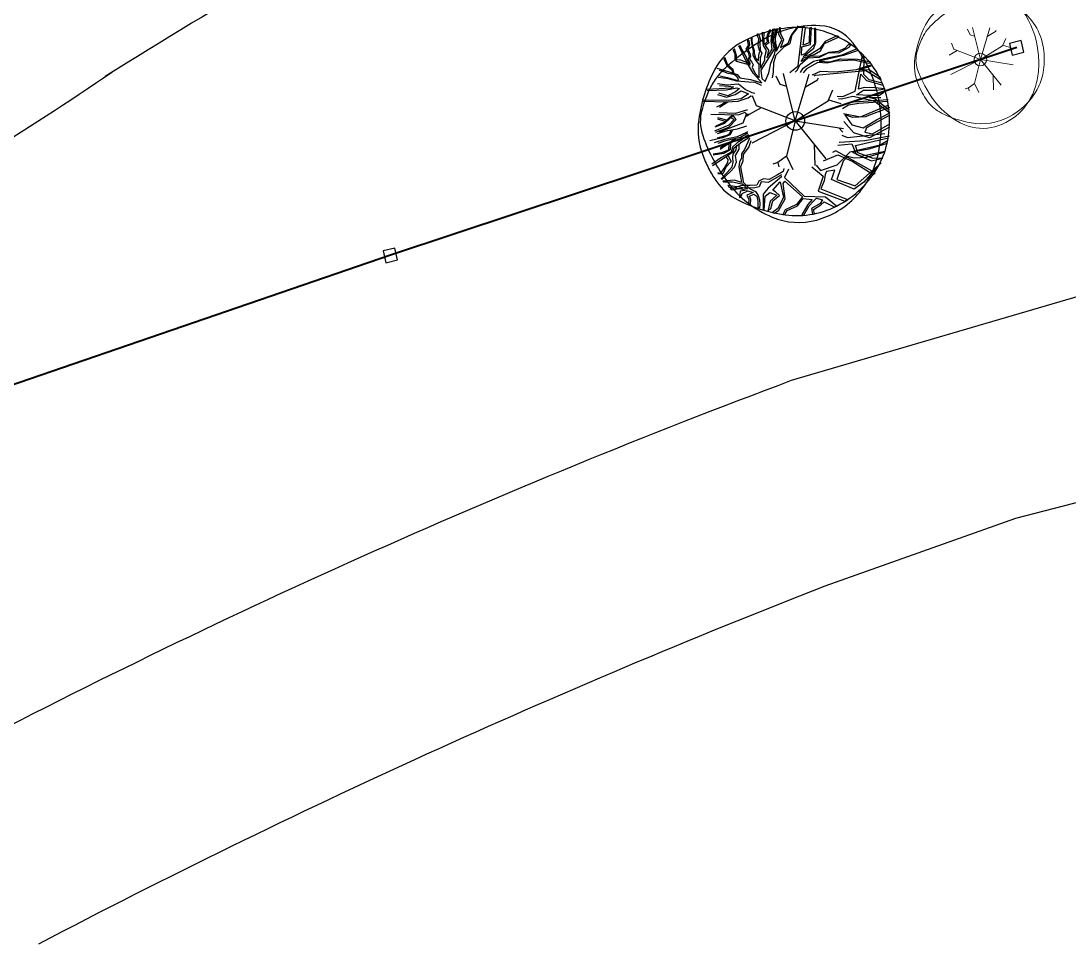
# Model space of a CAD drawing. Extents: x 2080 to 102399, y 2071 to 93424.
# Drawn here: x 85059 to 85851, y 76016 to 76714 of the extents above; entities that cross this region are included whole.
import ezdxf

# ---------------------------------------------------------------- set-up
doc = ezdxf.new("R2010")
doc.units = 0
doc.header["$LTSCALE"] = 20
doc.header["$MEASUREMENT"] = 0
doc.linetypes.add('CENTERX2', pattern=[4, 2.5, -0.5, 0.5, -0.5])
for name, color, linetype, lineweight in [('ASPHALT', 9, 'CENTERX2', 25), ('fence', 13, 'FENCELINE2', 40), ('STONE', 2, 'Continuous', 30), ('tree', 60, 'Continuous', 0)]:
    doc.layers.add(name, color=color, linetype=linetype, lineweight=lineweight)
doc.layers.add('proposed tree', color=3, linetype='Continuous')
doc.layers.add('road', color=2, linetype='Continuous')
doc.linetypes.add('FENCELINE2', pattern='A,0.25,-0.1,[132,ltypeshp.shx,S=0.1,R=0,X=-0.1,Y=0],-0.1,1', length=1.45)

# ---------------------------------------------------------------- blocks, each defined once
blk = doc.blocks.new('T3')
at = {"color": 3, "linetype": 'Continuous'}
blk.add_circle((0.0075, -0.0006), 0.0467, dxfattribs=at)
for centre, radius, start, end in [((0.1024, -0.0008), 0.4778, 86.5891, 106.3683), ((0.1171, 0.2465), 0.2301, 38.2099, 86.5855), ((0.0278, -0.1235), 0.5914, 95.7743, 119.9478), ((0.1287, -0.0904), 0.5712, 106.3689, 124.4478), ((0.0157, -0.0047), 0.472, 51.5393, 95.7734), ((-0.1006, 0.0992), 0.3344, 119.9475, 152.2845), ((0.7005, -0.9241), 1.5821, 124.4458, 130.3031), ((-0.2125, -0.013), 0.6496, 9.9831, 38.21), ((0.0312, 0.0148), 0.4471, 6.0223, 51.5393), ((-0.029, -0.0639), 0.4542, 130.3005, 141.2454), ((0.263, -0.0918), 0.745, 152.2851, 172.4004), ((-0.1535, 0.036), 0.2946, 141.2444, 154.9906), ((0.2312, -0.1435), 0.7191, 154.9924, 163.7785), ((-0.2526, -0.0027), 0.2152, 163.7797, 199.3828), ((-0.2858, -0.0259), 0.724, 358.8883, 9.9833), ((-0.0951, 0.0014), 0.5742, 350.2301, 6.0232), ((-0.1071, -0.0424), 0.3717, 172.3996, 201.0285), ((-0.198, -0.0276), 0.6362, 347.0493, 358.8877), ((0.3677, 0.2155), 0.8728, 199.3819, 216.8466), ((0.0738, -0.0277), 0.4027, 331.3474, 350.2303), ((0.1608, 0.0605), 0.6586, 201.0235, 207.8216), ((-0.0191, -0.0688), 0.4527, 316.7622, 347.0499), ((0.0248, -0.0113), 0.5049, 207.8204, 215.5805), ((-0.0112, 0.0188), 0.4996, 296.8801, 331.348), ((-0.1491, -0.1357), 0.2911, 215.5851, 243.3801), ((0.1028, 0.0169), 0.5417, 216.8467, 247.0462), ((0.0747, 0.311), 0.7907, 243.3844, 260.1468), ((0.0032, -0.0897), 0.4221, 285.3686, 316.7631), ((0.015, -0.0329), 0.4417, 260.1457, 296.8807), ((0.0246, -0.1677), 0.3412, 247.0472, 285.3699)]:
    blk.add_arc(centre, radius, start, end, dxfattribs=at)
blk = doc.blocks.new('A$C1D8D08D8')
at = {"color": 102}
for p, q in [((-254.5, -392.7), (-259.7, -382.1)), ((-235.3, -439.1), (-250.1, -378.9)), ((-235.3, -439.1), (-217.6, -379.7)), ((-222.4, -395.8), (-207, -386.9)), ((-207, -386.9), (-205.8, -384.6)), ((-284.7, -420), (-289.2, -408.4)), ((-246.1, -395.3), (-254.5, -392.7)), ((-193.7, -413.6), (-187.5, -399.7)), ((-278.7, -422.3), (-293.9, -431)), ((-235.3, -439.1), (-284.7, -420)), ((-235.3, -439.1), (-193.7, -413.6)), ((-193.2, -412.5), (-177.5, -417.1)), ((-177.5, -417.1), (-177.4, -417.1)), ((-235.3, -439.1), (-290.5, -467.2)), ((-235.3, -439.1), (-246.4, -483.8)), ((-235.3, -439.1), (-174.1, -448.7)), ((-235.3, -439.1), (-196.4, -487.3)), ((-211.2, -469), (-210.6, -495.9)), ((-246.4, -483.8), (-257.4, -491.9)), ((-246.4, -483.8), (-238.5, -501)), ((-257.4, -491.9), (-263.7, -494.2)), ((-257.4, -491.9), (-256, -497.5))]:
    blk.add_line(p, q, dxfattribs=at)
at = {"color": 102, "xscale": 253.5657267839997, "yscale": 253.5657267839997, "zscale": 253.5657267839997}
blk.add_blockref('T3', (-237.2, -438.9), dxfattribs=at)
blk = doc.blocks.new('A$C7C302BA0')
at = {"color": 102}
for p, q in [((-5, 108.6), (4.2, 120.5)), ((1.5, 116.2), (4.2, 120.5)), ((13.1, 117.8), (9.6, 120.2)), ((-48.1, 110.4), (-46.6, 110.4)), ((-47.7, 107.5), (-48.1, 110.4)), ((-46, 104.2), (-47.7, 107.5)), ((-46.6, 110.4), (-44.4, 104)), ((-41.5, 112.7), (-39.6, 112.3)), ((-41.1, 101.6), (-41.5, 112.7)), ((-39.6, 112.3), (-40.2, 105.5)), ((-35.9, 105.3), (-34.9, 110.2)), ((-34.9, 110.2), (-32.4, 116)), ((-33.8, 110), (-34.7, 105.3)), ((-30.8, 114.7), (-33.8, 110)), ((-32.4, 116), (-30.8, 114.7)), ((-30.6, 102), (-28.5, 116.6)), ((-28.3, 109.4), (-29.3, 101.8)), ((-28.5, 116.6), (-26.2, 116.8)), ((-26.2, 116.8), (-28.3, 109.4)), ((-27.5, 103.4), (-23.8, 117.2)), ((-22.3, 116.8), (-25.6, 105.5)), ((-23.8, 117.2), (-22.3, 116.8)), ((-20.7, 109.8), (-19.6, 119.1)), ((-17.2, 102.8), (-20.7, 109.8)), ((-19.6, 119.1), (-18.8, 110.8)), ((-18.8, 110.8), (-15.1, 103)), ((-9.1, 98.9), (-5, 108.6)), ((-6.6, 98.4), (-3.9, 109.2)), ((-3.9, 109.2), (1.5, 116.2)), ((3.9, 70), (9.7, 119.6)), ((10.2, 96.3), (13.1, 117.8)), ((18.1, 117.8), (17.9, 99.3)), ((20.5, 118.4), (18.1, 117.8)), ((19.6, 97.2), (20.5, 118.4)), ((24.3, 117.5), (24.6, 97.5)), ((26.1, 117.5), (24.3, 117.5)), ((26.1, 99.6), (26.1, 117.5)), ((37, 98.1), (55.9, 106.6)), ((53, 108.1), (37.9, 101)), ((55.9, 106.6), (53, 108.1)), ((-61.7, 75.2), (-71.5, 95.2)), ((-70.3, 96.2), (-67.6, 90.4)), ((-62.3, 90.9), (-59.4, 95.6)), ((-60.4, 103.6), (-58.8, 102)), ((-59.4, 95.6), (-60.4, 103.6)), ((-59.2, 93.5), (-60.2, 90.9)), ((-58, 96.4), (-59.2, 93.5)), ((-58.8, 102), (-58, 96.4)), ((-56.1, 106.1), (-54.9, 105.5)), ((-55.1, 99.3), (-56.1, 106.1)), ((-54.9, 105.5), (-55.1, 101.6)), ((-55.1, 101.6), (-54.2, 95.6)), ((-53, 88.6), (-55.1, 99.3)), ((-54.2, 95.6), (-52.2, 89.6)), ((-47.2, 95.6), (-46, 104.2)), ((-45, 88.2), (-47.2, 95.6)), ((-44.4, 104), (-45, 99.7)), ((-45, 99.7), (-44.4, 89.2)), ((-40.4, 95.6), (-41.1, 101.6)), ((-36.5, 89.4), (-40.4, 95.6)), ((-40.2, 105.5), (-39.8, 100.5)), ((-39.8, 100.5), (-39.6, 97)), ((-39.6, 97), (-35.3, 100.7)), ((-33.6, 99.1), (-38.2, 95.8)), ((-38.2, 95.8), (-34.1, 89.8)), ((-35.3, 100.7), (-35.9, 105.3)), ((-34.7, 105.3), (-34.3, 101.2)), ((-34.3, 101.2), (-33.6, 99.1)), ((-29.1, 91.1), (-30.6, 102)), ((-29.3, 101.8), (-26.6, 90.9)), ((-24.6, 91.9), (-27.5, 103.4)), ((-25.6, 105.5), (-25.2, 98.5)), ((-25.2, 98.5), (-23.8, 93.3)), ((-24.4, 83.8), (-13.6, 94.6)), ((-23.8, 88.4), (-17.2, 102.8)), ((-23.8, 93.3), (-23.8, 88.4)), ((-15.1, 103), (-18.6, 93.1)), ((-18.6, 93.1), (-9.1, 98.9)), ((-13.6, 94.6), (-6.6, 98.4)), ((7.8, 83.3), (8.4, 94.2)), ((8.4, 94.2), (19.6, 97.2)), ((17.9, 99.3), (10.2, 96.3)), ((24.6, 97.5), (12.2, 85.1)), ((23.8, 92.5), (26.1, 99.6)), ((37.9, 101), (30.8, 91.3)), ((32, 88.9), (37, 98.1)), ((55.3, 86.6), (68.6, 93.7)), ((67.7, 97.2), (63.3, 92.2)), ((71, 97.2), (67.7, 97.2)), ((68.6, 93.7), (71, 97.2)), ((-88.9, 80), (-90.7, 78.8)), ((-85.8, 71.5), (-88.9, 80)), ((-77, 91.3), (-78.8, 89.7)), ((-78.8, 89.7), (-76.6, 85)), ((-74.5, 83), (-77, 91.3)), ((-76.6, 85), (-76.8, 78.4)), ((-74.7, 77.6), (-74.5, 83)), ((-67.6, 90.4), (-65.4, 86.1)), ((-65.4, 86.1), (-62.5, 81)), ((-62.5, 81), (-60.6, 76.4)), ((-59.2, 86.9), (-62.3, 90.9)), ((-60.2, 90.9), (-57.7, 85.9)), ((-59.8, 78.3), (-58.2, 81.6)), ((-58.2, 81.6), (-59.2, 86.9)), ((-56.9, 81.8), (-58.2, 78.5)), ((-57.7, 85.9), (-56.9, 81.8)), ((-53.2, 83), (-53, 88.6)), ((-50.3, 77.5), (-53.2, 83)), ((-52.2, 89.6), (-52.2, 85.9)), ((-52.2, 85.9), (-50.3, 79.5)), ((-46.8, 76.6), (-46.2, 83.9)), ((-46.2, 83.9), (-45, 88.2)), ((-44.4, 89.2), (-42.3, 85.9)), ((-42.3, 85.9), (-44.4, 79.9)), ((-44.4, 79.9), (-44.4, 76)), ((-26.6, 90.9), (-43.7, 64.3)), ((-38.8, 81.4), (-36.5, 89.4)), ((-38.4, 77.3), (-38.8, 81.4)), ((-35.9, 80.1), (-29.1, 91.1)), ((-34.1, 89.8), (-35.9, 80.1)), ((-30.8, 73.4), (-26.2, 84.3)), ((-27.1, 74.1), (-24.4, 83.8)), ((-26.2, 84.3), (-24.6, 91.9)), ((6.3, 71.8), (16.1, 80.1)), ((18.7, 81.9), (7.5, 75.4)), ((7.5, 75.4), (10.5, 80.1)), ((12.2, 85.1), (7.8, 83.3)), ((10.2, 81.6), (23.8, 92.5)), ((18.4, 83.9), (10.2, 81.6)), ((10.5, 80.1), (24, 84.5)), ((16.1, 80.1), (30.8, 81)), ((30.8, 91.3), (18.4, 83.9)), ((31.7, 82.4), (18.7, 81.9)), ((23.2, 75.7), (42.6, 80.4)), ((24, 84.5), (32, 88.9)), ((61.2, 83), (30.5, 75.7)), ((30.8, 81), (42.6, 86.9)), ((42.6, 86.9), (31.7, 82.4)), ((54.4, 88.1), (42.6, 86.9)), ((42.6, 86.9), (55.3, 86.6)), ((42.6, 80.4), (59.5, 83.9)), ((63.3, 92.2), (54.4, 88.1)), ((59.5, 83.9), (77.8, 91.3)), ((80.1, 89.5), (61.2, 83)), ((75.9, 37.9), (85.6, 83.1)), ((77.8, 91.3), (80.1, 89.5)), ((87.6, 81.2), (85.6, 82.2)), ((87.1, 58.8), (87.6, 81.2)), ((-99.6, 67.1), (-83.9, 62.2)), ((-90.7, 78.8), (-87, 70.3)), ((-87, 70.3), (-80.6, 64.9)), ((-78.8, 65.1), (-85.8, 71.5)), ((-76.8, 78.4), (-75.1, 76)), ((-75.1, 76), (-60.6, 72.1)), ((-68.9, 77), (-74.7, 77.6)), ((-60.8, 73.7), (-68.9, 77)), ((-53.1, 60), (-61.7, 75.2)), ((-60.6, 76.4), (-57.7, 70.7)), ((-57.1, 72.7), (-59.8, 78.3)), ((-58.2, 78.5), (-55.3, 74.6)), ((-57.7, 70.7), (-57.1, 72.7)), ((-55.3, 74.6), (-53.4, 71.3)), ((-53.4, 71.3), (-54.5, 68.2)), ((-54.5, 68.2), (-50.9, 60.4)), ((-50.3, 79.5), (-46.8, 76.6)), ((-45.8, 72.1), (-50.3, 77.5)), ((-45.6, 54.8), (-45.8, 72.1)), ((-44.4, 76), (-44.1, 67)), ((-44.1, 67), (-38.4, 77.3)), ((-33.6, 61), (-30.8, 73.4)), ((-27.7, 61.7), (-27.1, 74.1)), ((-6.9, 61.6), (3.9, 70)), ((2.5, 64.5), (6.3, 71.8)), ((6.6, 61.6), (9.9, 66.8)), ((9.9, 66.8), (23.2, 75.7)), ((28.5, 74.2), (14.3, 66.2)), ((40.6, 73.3), (28.5, 74.2)), ((30.5, 75.7), (44.1, 75.1)), ((52.1, 75.7), (40.6, 73.3)), ((44.1, 75.1), (58, 78.9)), ((74.5, 77.1), (52.1, 75.7)), ((58, 78.9), (79.2, 78.3)), ((93.4, 72.7), (74.5, 77.1)), ((77.8, 65.3), (94.6, 70.9)), ((79.2, 78.3), (95.5, 74.8)), ((95.8, 69.5), (82.2, 65)), ((95.5, 74.8), (93.4, 72.7)), ((94.6, 70.9), (95.8, 69.5)), ((-85, 53.6), (-97.9, 55.2)), ((-90.7, 62.2), (-96.3, 64.1)), ((-95.9, 57.3), (-86.2, 55)), ((-85.2, 60.4), (-90.7, 62.2)), ((-86.2, 55), (-74.6, 51.9)), ((-77.9, 58.9), (-85.2, 60.4)), ((-74.2, 50.3), (-85, 53.6)), ((-83.9, 62.2), (-73.6, 59)), ((-80.6, 64.9), (-79.2, 60.6)), ((-77.4, 60.4), (-78.8, 65.1)), ((-74.6, 56.7), (-77.9, 58.9)), ((-72.4, 54.4), (-74.6, 56.7)), ((-73.6, 59), (-70.4, 54.6)), ((-72.2, 51.9), (-72.4, 54.4)), ((-70.4, 54.6), (-56.9, 52.5)), ((-42.3, 48.2), (-53.1, 60)), ((-50.9, 60.4), (-45.6, 54.8)), ((-43.7, 64.3), (-42.5, 54)), ((-42.5, 54), (-38.2, 50.1)), ((-38.2, 50.1), (-33.6, 61)), ((-29, 54.8), (-27.7, 61.7)), ((-19.2, 46.4), (-24.4, 56.9)), ((0, 0), (-14.8, 60.2)), ((0, 0), (17.8, 59.3)), ((0.1, 62), (2.5, 64.5)), ((14.3, 66.2), (10.1, 61.1)), ((21.5, 58.1), (22, 58.3)), ((22, 58.3), (32, 63.3)), ((23.9, 57.2), (25.8, 57.9)), ((25.8, 57.9), (89.5, 64.2)), ((28.3, 52.2), (29.5, 54.5)), ((32, 63.3), (51.2, 62.1)), ((51.2, 62.1), (77.8, 65.3)), ((80.3, 40.4), (83.2, 59.3)), ((82.2, 65), (93.7, 65.3)), ((83.2, 59.3), (90.5, 51.1)), ((93.9, 52), (87.1, 58.8)), ((89.5, 64.2), (109, 52)), ((93.7, 65.3), (107.3, 55.9)), ((107.3, 55.9), (108.9, 52.1)), ((-81.3, 41.5), (-112.3, 39.9)), ((-86.8, 45.4), (-98.8, 47)), ((-96, 45), (-84.6, 44.1)), ((-87.6, 39.3), (-74, 42.1)), ((-71.9, 46.6), (-86.8, 45.4)), ((-84.6, 44.1), (-78.5, 43.3)), ((-78.5, 43.3), (-81.3, 41.5)), ((-70.9, 41.1), (-75.8, 36.8)), ((-74.6, 51.9), (-72.2, 51.9)), ((-59, 49.2), (-74.2, 50.3)), ((-74, 42.1), (-70.9, 41.1)), ((-63.6, 39.9), (-71.9, 46.6)), ((-54.8, 35.8), (-63.6, 39.9)), ((-50.9, 48.7), (-59, 49.2)), ((-56.9, 52.5), (-42.3, 48.2)), ((-42.8, 44.9), (-50.9, 48.7)), ((-42.8, 44.8), (-42.8, 44.9)), ((-10.8, 43.8), (-19.2, 46.4)), ((13, 43.3), (28.3, 52.2)), ((87.6, 42.3), (80.3, 40.4)), ((101.2, 41.8), (87.6, 42.3)), ((90.5, 51.1), (111.4, 45.2)), ((110.4, 48.1), (93.9, 52)), ((113.6, 40.7), (101.2, 41.8)), ((103.1, 38.9), (114.3, 40.8)), ((-111.7, 38.6), (-87.6, 39.3)), ((-98.6, 33.7), (-87.4, 30.3)), ((-85.6, 31.7), (-97, 35.2)), ((-87.4, 30.3), (-76.4, 33.5)), ((-75.8, 36.8), (-85.6, 31.7)), ((-68.7, 28.2), (-84.4, 25.8)), ((-76.4, 33.5), (-72.8, 35.8)), ((-72.8, 35.8), (-68.5, 38)), ((-72.3, 25), (-59.9, 29.1)), ((-59.5, 34.2), (-68.7, 28.2)), ((-68.5, 38), (-59.5, 34.2)), ((-59.9, 29.1), (-56.2, 31.7)), ((-56.2, 31.7), (-53.4, 31.4)), ((-51.1, 35), (-54.8, 35.8)), ((-49.3, 19.1), (-53.8, 30.7)), ((41.7, 25.5), (47.8, 39.4)), ((53.3, 31.6), (60.3, 31.1)), ((55.1, 28.4), (58.9, 28.2)), ((58.9, 28.2), (73, 31.6)), ((60.3, 31.1), (75.9, 37.9)), ((73, 31.6), (100.2, 25.3)), ((73.9, 24.3), (118.2, 27.2)), ((77.8, 33.1), (86.6, 38.9)), ((93.9, 32.1), (77.8, 33.1)), ((86.6, 38.9), (103.1, 38.9)), ((107, 32.1), (93.9, 32.1)), ((94.4, 29.7), (108.5, 29.7)), ((101.7, 27.7), (94.4, 29.7)), ((119.2, 13.6), (101.7, 27.7)), ((112.4, 36), (107, 32.1)), ((-84.4, 25.8), (-117.2, 26.4)), ((-116.8, 25), (-87.6, 24.2)), ((-99.6, 17.7), (-93.4, 20.8)), ((-85.6, 24), (-96, 17)), ((-93.4, 20.8), (-88.7, 24.2)), ((-87.6, 24.2), (-72.3, 25)), ((-62, 13.6), (-76, 9.6)), ((-60.4, 13.7), (-62, 13.6)), ((-43.3, 16.8), (-58.6, 8.1)), ((0, 0), (-49.3, 19.1)), ((0, 0), (41.7, 25.5)), ((42.2, 26.6), (57.9, 22)), ((57.9, 22), (57.9, 22)), ((58.6, 20), (73.9, 24.3)), ((67.6, 19.9), (60, 15.5)), ((80.8, 21.9), (67.6, 19.9)), ((117.2, 24.8), (80.8, 21.9)), ((82.7, 5.3), (118.2, 19.9)), ((119.7, 17), (89, 5.3)), ((100.2, 25.3), (120.2, 10.2)), ((-107, 8.5), (-72.2, 7.7)), ((-98.5, 2.6), (-88.3, -0.8)), ((-87, 1.1), (-98.1, 3.9)), ((-76, 9.6), (-97.2, 10.2)), ((-79.6, 7.9), (-89.6, -1.8)), ((-89.4, -2.9), (-78.1, 7.7)), ((-84.5, -7.8), (-75, 1.8)), ((-77.7, 1.8), (-84.1, -5.4)), ((-81.5, 4.3), (-77.7, 1.8)), ((-75, 1.8), (-78.8, 6.8)), ((-72.2, 7.7), (-63.5, 11.1)), ((-62.1, 8.3), (-66.5, -2.9)), ((-63.5, 11.1), (-62.1, 8.3)), ((-58.4, 8.2), (-61.7, 5.4)), ((-58.6, 8.1), (-61.3, 8.7)), ((0, 0), (-55.2, -28.1)), ((0, 0), (-11.1, -44.7)), ((0, 0), (61.2, -9.6)), ((0, 0), (38.9, -48.2)), ((61.2, 9.5), (82.7, 5.3)), ((62.8, 7.8), (72, -4.9)), ((73, 4.4), (62.8, 7.8)), ((89, 5.3), (73, 4.4)), ((86.1, -8.8), (103.1, 1.5)), ((120.2, 7.3), (90.5, -8.8)), ((103.1, 1.5), (120.2, 10.2)), ((-84.1, -5.4), (-102.5, -12.9)), ((-101.7, -7.6), (-89.4, -2.9)), ((-101, -14.1), (-84.5, -7.8)), ((-89.6, -1.8), (-100.8, -6.5)), ((-98.7, -16), (-86, -12.2)), ((-66.5, -2.9), (-96.6, -14.1)), ((-86, -12.2), (-73.1, -9.9)), ((-83.1, -16), (-81.3, -11.4)), ((-79.8, -11.7), (-82.8, -17.5)), ((-73.1, -9.9), (-61.6, -6.3)), ((55.2, -8.6), (60.3, -14.2)), ((74.4, -15.1), (61.9, -0.6)), ((72, -4.9), (86.1, -8.8)), ((90.5, -8.8), (88.5, -14.1)), ((119.7, -7.8), (94.4, -21.4)), ((98.3, -16.5), (120.2, -3.9)), ((-92.2, -21.5), (-108.4, -25.3)), ((-89.8, -23.5), (-103, -27.9)), ((-98.7, -21.5), (-86.6, -18)), ((-89.8, -25.9), (-98.2, -28.7)), ((-82.8, -17.5), (-92.2, -21.5)), ((-73.9, -20.2), (-89.8, -23.5)), ((-81.2, -23.6), (-89.8, -25.9)), ((-86.6, -18), (-83.1, -16)), ((-78.4, -23.1), (-82.5, -26.9)), ((-69.6, -21.1), (-81.2, -23.6)), ((-75.2, -22.3), (-80.5, -27.6)), ((-77.4, -34), (-67.6, -26.4)), ((-62, -14.9), (-73.9, -20.2)), ((-68.1, -24.6), (-73.4, -27.4)), ((-60, -15.5), (-69.6, -21.1)), ((-62.5, -19.5), (-68.1, -24.6)), ((-67.6, -26.4), (-60.2, -22.1)), ((-59.4, -17.6), (-62.5, -19.5)), ((-60.4, -13.6), (-62, -14.9)), ((-60.2, -22.1), (-58.6, -20.1)), ((-57.9, -22), (-60.2, -26.9)), ((-56.4, -25.5), (-59, -32.9)), ((56.4, -27.2), (88.5, -24.8)), ((59.2, -18.3), (66.2, -20.9)), ((66.2, -20.9), (113.8, -16)), ((94.4, -21.4), (74.4, -15.1)), ((76.7, -31.1), (118.4, -21.6)), ((88.5, -14.1), (98.3, -16.5)), ((88.5, -24.8), (119.7, -19)), ((107.8, -30.4), (117.3, -24.7)), ((-88.3, -31.2), (-95.4, -36.5)), ((-82.5, -26.9), (-95.1, -34.2)), ((-84.8, -37), (-93.4, -40.5)), ((-81.5, -39.8), (-93.4, -46.4)), ((-82.5, -36.7), (-90.6, -41.3)), ((-89.1, -46.1), (-78.7, -39)), ((-80.5, -27.6), (-88.3, -31.2)), ((-84.3, -29.9), (-84.8, -37)), ((-82, -28.4), (-82.5, -36.7)), ((-79.5, -33.5), (-81.5, -39.8)), ((-73.4, -27.4), (-79.5, -33.5)), ((-78.7, -39), (-77.4, -34)), ((-78.7, -42.1), (-74.9, -36.7)), ((-71.4, -35.7), (-76.4, -43.8)), ((-74.9, -36.7), (-74.1, -30.9)), ((-71.6, -29.9), (-71.4, -35.7)), ((-64.3, -36.2), (-68.3, -41.6)), ((-59, -32.9), (-66, -42.6)), ((-60.2, -26.9), (-64.3, -36.2)), ((24.2, -29.9), (24.8, -56.8)), ((51.7, -37.9), (47.2, -40.1)), ((101.3, -66), (51.7, -37.9)), ((53.2, -55.7), (69.9, -39.1)), ((53.9, -30.6), (71.8, -29.2)), ((55.7, -27.2), (56.4, -27.2)), ((69.9, -39.1), (107.8, -30.4)), ((71.8, -29.2), (77.5, -42.1)), ((93.4, -35.7), (72.9, -39.8)), ((72.9, -39.8), (83.9, -44.8)), ((79.4, -40.6), (76.7, -31.1)), ((83.9, -44.8), (113.9, -38.3)), ((116.9, -28.8), (93.4, -35.7)), ((-93.4, -46.4), (-105.8, -55)), ((-105, -56.7), (-89.1, -46.1)), ((-93.4, -40.5), (-104.3, -42.1)), ((-90.6, -41.3), (-104.3, -43.6)), ((-89.3, -59.3), (-85.5, -52.7)), ((-81.5, -51.4), (-88.1, -58.7)), ((-85.3, -49.1), (-87.8, -45.8)), ((-85.5, -52.7), (-85.3, -49.1)), ((-85.3, -44.3), (-81.5, -51.4)), ((-80, -58.5), (-79, -52.4)), ((-79.2, -46.9), (-78.7, -42.1)), ((-79, -52.4), (-79.2, -46.9)), ((-74.9, -52.4), (-77.7, -59)), ((-76.4, -43.8), (-74.9, -52.4)), ((-70.6, -52.2), (-71.6, -58.5)), ((-68.3, -46.9), (-70.6, -52.2)), ((-66.6, -51.3), (-69.3, -58.3)), ((-68.3, -41.6), (-68.3, -46.9)), ((-66, -42.6), (-66.6, -51.3)), ((-22.1, -52.8), (-28.3, -55.1)), ((-11.1, -44.7), (-22.1, -52.8)), ((-22.1, -52.8), (-20.7, -58.4)), ((-11.1, -44.7), (-3.1, -61.9)), ((35.7, -50.6), (54.3, -42.9)), ((60.8, -51.2), (52.8, -74.3)), ((54.3, -42.9), (72.5, -51.2)), ((66.5, -45.1), (60.8, -51.2)), ((74.8, -47.4), (66.5, -45.1)), ((72.5, -51.2), (99.1, -67.9)), ((90.4, -46.3), (74.8, -47.4)), ((75.9, -82.6), (109.3, -53.1)), ((77.5, -42.1), (96.8, -50.8)), ((99.1, -47.8), (79.4, -40.6)), ((112, -40.2), (90.4, -46.3)), ((96.8, -50.8), (111.2, -47.4)), ((111.2, -47.4), (99.1, -47.8)), ((109.3, -53.1), (107.1, -55)), ((-98.4, -65.6), (-94.4, -66.3)), ((-94.4, -66.3), (-89.3, -59.3)), ((-93.6, -73.2), (-86.3, -65.6)), ((-82.7, -64.6), (-93.1, -74.2)), ((-88.1, -58.7), (-92.1, -67.1)), ((-86.3, -65.6), (-80, -58.5)), ((-77.7, -59), (-82.7, -64.6)), ((-71.6, -58.5), (-69.6, -70.6)), ((-69.3, -58.3), (-68.2, -65.3)), ((-68.2, -65.3), (-66.6, -74)), ((-15.2, -64.2), (-22.3, -68.6)), ((-14.3, -60.3), (-15.2, -64.2)), ((-8.5, -61.4), (-13.7, -71.8)), ((21, -58.3), (35.5, -70)), ((26.5, -56), (32, -62.9)), ((32, -62.9), (53.2, -55.7)), ((39.6, -64.1), (38, -67.9)), ((50.2, -62.6), (39.6, -64.1)), ((46, -74.3), (50.2, -62.6)), ((107.1, -55), (86.9, -77.7)), ((99.1, -67.9), (101.3, -66)), ((-92.1, -67.1), (-98.4, -67.3)), ((-93.1, -74.2), (-93.6, -73.2)), ((-77.2, -75.4), (-92.1, -76.5)), ((-92.1, -76.5), (-91.1, -77.5)), ((-91.1, -77.5), (-79.5, -77.5)), ((-79.5, -77.5), (-69.8, -79.5)), ((-68.1, -78), (-77.2, -75.4)), ((-69.8, -79.5), (-67.1, -80)), ((-69.6, -70.6), (-68.1, -78)), ((-66.6, -74), (-66, -77.7)), ((-66, -77.7), (-57.9, -85.8)), ((-46, -76.7), (-48.7, -81.5)), ((-40.1, -73.4), (-46, -76.7)), ((-43.3, -77.4), (-45.8, -83.8)), ((-34.5, -78), (-43.3, -77.4)), ((-33.1, -74.5), (-40.1, -73.4)), ((-17.3, -68.6), (-34.5, -78)), ((-17, -70.5), (-34.5, -85.2)), ((-22.3, -68.6), (-33.1, -74.5)), ((-28.4, -88), (-19.2, -77.2)), ((-19.2, -77.2), (-14.8, -97.1)), ((-15.3, -79.4), (-13.1, -76.6)), ((-12.6, -98.8), (-15.3, -79.4)), ((-13.7, -71.8), (11.5, -95.7)), ((-13.1, -76.6), (9.3, -96.6)), ((35.5, -70), (29.2, -89)), ((36.9, -76.2), (32.4, -86.1)), ((38, -67.9), (36.9, -76.2)), ((56.6, -79.2), (46, -74.3)), ((52.8, -74.3), (75.9, -82.6)), ((74.8, -86.8), (56.6, -79.2)), ((86.9, -77.7), (74.8, -86.8)), ((-70.9, -84.3), (-85.5, -82)), ((-85.5, -82), (-83.8, -84.3)), ((-83.8, -84.3), (-70.6, -85.8)), ((-76.9, -84.8), (-82.8, -86.4)), ((-80.2, -88), (-82.8, -86.4)), ((-64.9, -84.9), (-80.2, -88)), ((-68.2, -82.1), (-76.9, -84.8)), ((-60.7, -86.3), (-70.9, -84.3)), ((-70.6, -85.8), (-61, -87.8)), ((-69.8, -89.4), (-70.6, -97.4)), ((-61, -87.8), (-69.8, -89.4)), ((-69.1, -96.7), (-67.3, -92.1)), ((-57.4, -82.1), (-68.2, -82.1)), ((-67.3, -92.1), (-60, -88.6)), ((-67.1, -80), (-60.7, -86.3)), ((-53, -85.5), (-64.9, -84.9)), ((-53.4, -90.9), (-61.5, -94.2)), ((-60, -88.6), (-53.4, -90.9)), ((-58.2, -95.4), (-52.4, -92.9)), ((-57.9, -85.8), (-50.4, -89.6)), ((-48.7, -81.5), (-57.4, -82.1)), ((-45.8, -83.8), (-53, -85.5)), ((-52.4, -92.9), (-48.8, -95.7)), ((-50.4, -89.6), (-47.1, -94.5)), ((-34.5, -85.2), (-40.6, -93)), ((-40.6, -93), (-40.6, -112.9)), ((-38.1, -95.4), (-32.3, -91)), ((-32.3, -91), (-23.4, -94.1)), ((-25, -89.9), (-28.4, -88)), ((-20.1, -94.9), (-25, -89.9)), ((29.2, -89), (62.8, -102.1)), ((32.4, -86.1), (66.5, -99.7)), ((-70.6, -97.4), (-69.1, -96.7)), ((-61.5, -94.2), (-58.7, -99.7)), ((-58.7, -99.7), (-59.2, -104.8)), ((-59.2, -104.8), (-56.9, -105.3)), ((-56.4, -99.7), (-58.2, -95.4)), ((-56.9, -105.3), (-56.4, -99.7)), ((-48.8, -95.7), (-47.6, -102)), ((-47.6, -102), (-47.3, -110.1)), ((-47.1, -94.5), (-45.5, -100.4)), ((-45.5, -100.4), (-45, -105.8)), ((-45, -105.8), (-45.5, -110.2)), ((-39.5, -112.9), (-38.1, -95.4)), ((-31.7, -101.8), (-34.7, -114.8)), ((-23.4, -94.1), (-31.7, -101.8)), ((-31.1, -111), (-28.4, -101.5)), ((-28.4, -101.5), (-20.1, -94.9)), ((-14.8, -97.1), (-22, -111.2)), ((-20.9, -113.2), (-12.6, -98.8)), ((1.6, -106), (-12.9, -112.9)), ((9.3, -96.6), (1.6, -106)), ((2.7, -107.9), (9.9, -98.5)), ((16, -106.2), (8.5, -119.3)), ((9.9, -98.5), (21.5, -99.6)), ((11.5, -95.7), (38.6, -96.4)), ((21.5, -99.6), (16, -106.2)), ((17.6, -107.9), (23.4, -101.8)), ((31.8, -104.9), (20.7, -111.2)), ((23.4, -101.8), (27.1, -98.2)), ((27.1, -98.2), (34.8, -100.2)), ((34.8, -100.2), (31.8, -104.9)), ((32.6, -106.5), (36.7, -102.6)), ((36.7, -102.6), (50.3, -109.6)), ((38.6, -96.4), (52.5, -107.7)), ((66.5, -99.7), (62.7, -102.7)), ((-47.3, -110.1), (-45, -110.1)), ((-40.6, -112.9), (-39.5, -112.9)), ((-34.7, -114.8), (-31.1, -111)), ((-22, -111.2), (-28.9, -116.2)), ((-28.9, -116.2), (-26.4, -117.3)), ((-26.4, -117.3), (-20.9, -113.2)), ((-12.9, -112.9), (-15.9, -119)), ((-15.9, -119), (-13.4, -118.7)), ((-13.4, -118.7), (-10.4, -113.7)), ((-10.4, -113.7), (2.7, -107.9)), ((8.5, -119.3), (11, -119.5)), ((11, -119.5), (17.6, -107.9)), ((20.7, -111.2), (22.1, -118.2)), ((22.1, -118.2), (24.3, -117.6)), ((23.4, -112.6), (32.6, -106.5)), ((24.3, -117.6), (23.4, -112.6)), ((50.3, -109.6), (52.5, -107.4))]:
    blk.add_line(p, q, dxfattribs=at)
at = {"color": 102, "xscale": 253.5657267839997, "yscale": 253.5657267839997, "zscale": 253.5657267839997}
blk.add_blockref('T3', (-1.9, 0.1), dxfattribs=at)

msp = doc.modelspace()

# ---------------------------------------------------------------- linework, layer by layer
at = {"layer": 'ASPHALT', "linetype": 'Continuous'}
for p, q in [((85933.167, 76527.69), (85641.033, 76442.056)), ((86371.166, 76482.815), (85810.403, 76337.831)), ((85810.403, 76337.831), (85666.232, 76286.723))]:
    msp.add_line(p, q, dxfattribs=at)
for centre, radius, start, end in [((87567.844, 71281.164), 5508.847, 110.473034, 117.785879), ((87824.063, 70756.844), 5935.975, 111.316378, 117.6189843)]:
    msp.add_arc(centre, radius, start, end, dxfattribs=at)
at = {"layer": 'fence', "linetype": 'Continuous'}
msp.add_lwpolyline([(85811.373, 76693.749), (85338.14, 76536.873), (84776.314, 76344.039), (84660.704, 76183.192)], dxfattribs=at)
at = {"layer": 'road', "linetype": 'Continuous', "ltscale": 0.5}
msp.add_arc((87135.118, 73476.69), 3776.093, 117.546859, 122.206487, dxfattribs=at)
at = {"layer": 'road', "ltscale": 0.5}
msp.add_arc((84027.212, 78270.874), 1938.399, 297.54628, 304.587107, dxfattribs=at)
at = {"layer": 'STONE', "linetype": 'Continuous', "ltscale": 0.5}
for points in [[(85807.849, 76688.037), (85816.672, 76690.076), (85814.633, 76698.899), (85805.81, 76696.86)], [(85334.616, 76531.16), (85343.439, 76533.2), (85341.4, 76542.023), (85332.577, 76539.983)]]:
    msp.add_lwpolyline(points, close=True, dxfattribs=at)

# ---------------------------------------------------------------- block references
at = {"layer": 'proposed tree', "xscale": 0.5950413223181386, "yscale": 0.5950413223181386, "zscale": 0.5950413223181386}
msp.add_blockref('A$C7C302BA0', (85643.978, 76638.258), dxfattribs=at)
msp.add_blockref('A$C7C302BA0', (85643.978, 76638.258), dxfattribs=at)
at = {"layer": 'tree', "linetype": 'Continuous', "ltscale": 0.5, "xscale": 0.4037895464862231, "yscale": 0.4037895464862231, "zscale": 0.4037895464862231}
msp.add_blockref('A$C1D8D08D8', (85878.881, 76861.926), dxfattribs=at)

doc.saveas('drawing.dxf')
